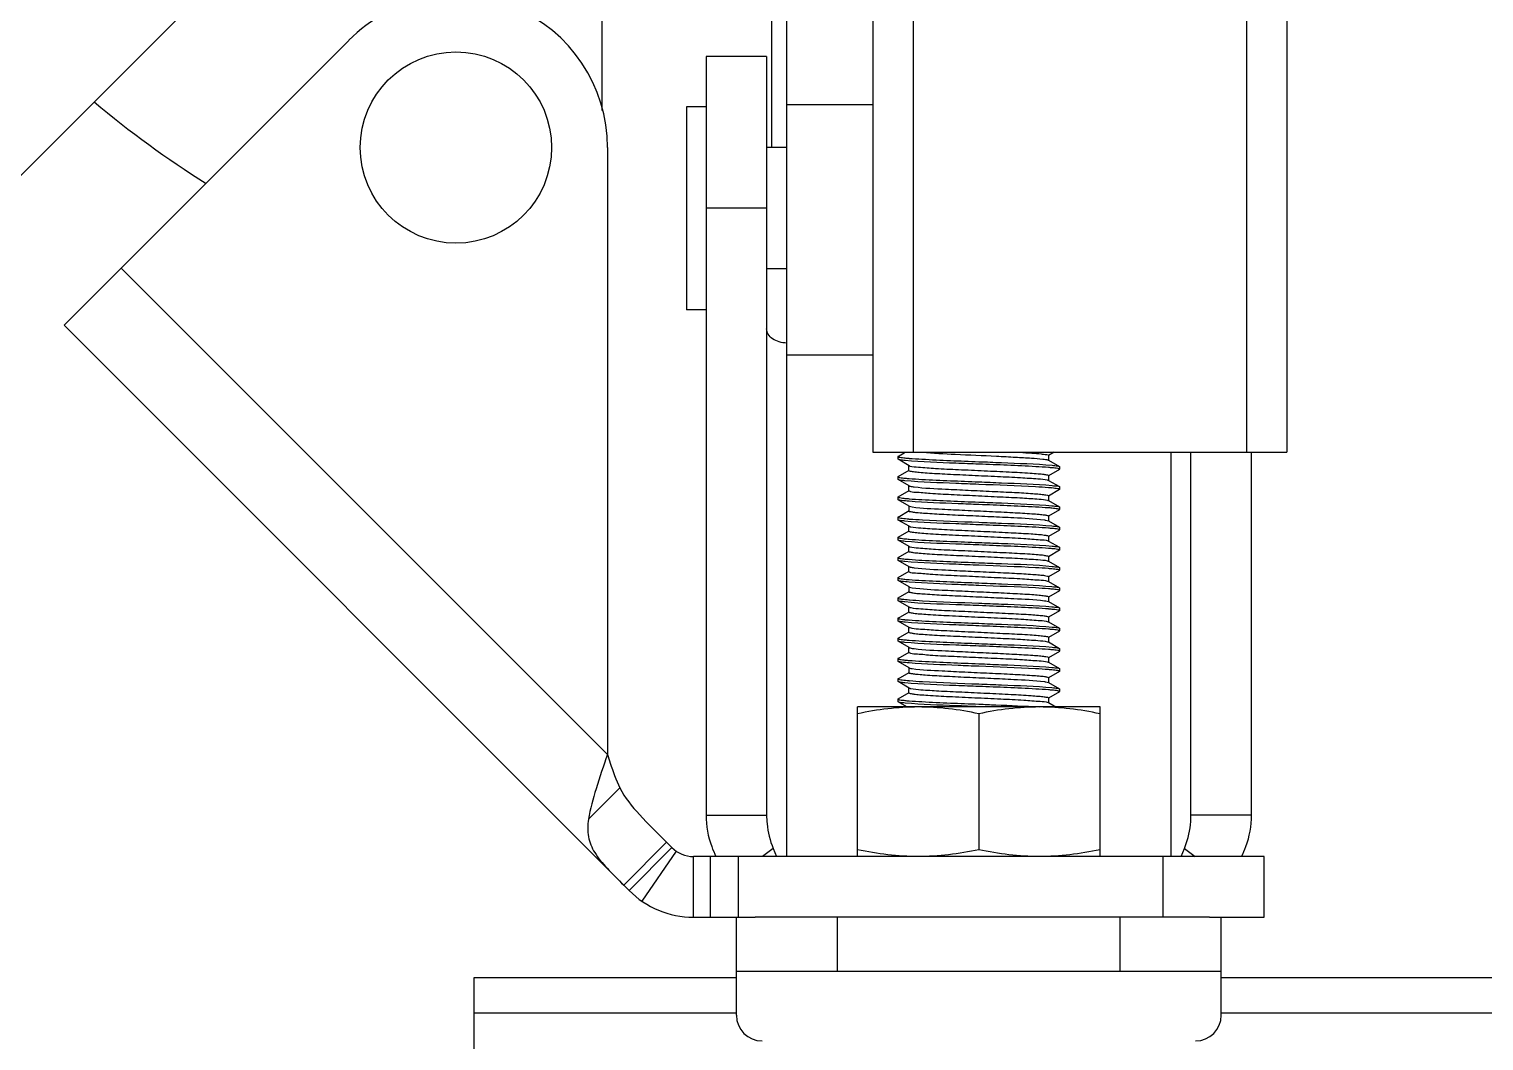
# Model space of a CAD drawing. Extents: x 27938 to 1042331, y -235042 to 1535213.
# Drawn here: x 724241 to 725419, y 752403 to 753222 of the extents above; entities that cross this region are included whole.
import ezdxf

# ---------------------------------------------------------------- set-up
doc = ezdxf.new("R2010")
doc.units = 0
doc.header["$LTSCALE"] = 1000
doc.header["$MEASUREMENT"] = 0

msp = doc.modelspace()

# ---------------------------------------------------------------- linework, layer by layer
for p, q in [((724842.2, 753125.8), (724842.2, 755867.8)), ((724924, 755594.1), (724924, 752879.2)), ((724956.7, 755594.1), (724956.7, 752879.2)), ((725226.6, 755594.1), (725226.6, 752879.2)), ((725259.3, 755594.1), (725259.3, 752879.2)), ((724854.5, 752552.1), (724854.5, 753441)), ((724442, 753310.8), (724204.9, 753073.7)), ((724705.1, 753155.7), (724705.1, 753258.4)), ((724269.4, 752982), (724499.8, 753212.5)), ((724838.1, 753199.4), (724789.1, 753199.4)), ((724789.1, 753199.4), (724789.1, 752585.6)), ((724838.1, 753199.4), (724838.1, 752585.6)), ((724789.1, 753158.8), (724773.2, 753158.8)), ((724773.2, 753158.8), (724773.2, 752994.6)), ((724854.5, 753160.5), (724924, 753160.5)), ((724709.2, 753125.8), (724709.2, 752634.7)), ((724854.5, 753125.8), (724838.1, 753125.8)), ((724838.1, 753076.7), (724789.1, 753076.7)), ((724709.2, 752634.7), (724315.6, 753028.3)), ((724854.5, 753027.6), (724838.1, 753027.6)), ((724789.1, 752994.6), (724773.2, 752994.6)), ((724269.4, 752982), (724726.8, 752524.6)), ((724854.5, 752958.1), (724924, 752958.1)), ((724924, 752879.2), (725259.3, 752879.2)), ((724944.6, 752875.9), (724944.4, 752875.7)), ((724944.4, 752875.7), (724944.4, 752873.7)), ((724944.6, 752873.5), (724944.4, 752873.7)), ((724944.6, 752875.9), (724950.3, 752879.2)), ((724953.5, 752868.3), (724944.6, 752873.5)), ((725066, 752872.9), (725066.3, 752872.8)), ((725070.8, 752879.2), (725066.3, 752876.5)), ((725066.3, 752872.8), (725075.1, 752867.7)), ((725066.4, 752876.7), (725066.4, 752872.6)), ((725165.2, 752879.2), (725165.2, 752552.1)), ((725181.6, 752585.6), (725181.6, 752879.2)), ((725230.7, 752585.6), (725230.7, 752879.2)), ((724944.6, 752859.5), (724944.4, 752859.4)), ((724944.4, 752859.4), (724944.4, 752857.3)), ((724944.6, 752859.5), (724953.5, 752864.7)), ((724953.3, 752864.5), (724953.3, 752868.6)), ((725075.1, 752865.3), (725066.3, 752860.2)), ((725066.4, 752860.4), (725066.4, 752856.3)), ((725075.1, 752867.7), (725075.3, 752867.5)), ((725075.1, 752865.3), (725075.3, 752865.5)), ((725075.3, 752867.5), (725075.3, 752865.5)), ((724944.6, 752857.1), (724944.4, 752857.3)), ((724953.5, 752852), (724944.6, 752857.1)), ((724944.6, 752843.2), (724953.5, 752848.3)), ((724953.3, 752848.1), (724953.3, 752852.2)), ((724953.5, 752852), (724953.7, 752851.9)), ((725066.3, 752856.5), (725075.1, 752851.4)), ((725075.1, 752849), (725066.3, 752843.8)), ((725075.1, 752851.4), (725075.3, 752851.2)), ((725075.1, 752849), (725075.3, 752849.1)), ((725075.3, 752851.2), (725075.3, 752849.1)), ((724944.6, 752843.2), (724944.4, 752843)), ((724944.4, 752843), (724944.4, 752841)), ((724944.6, 752840.8), (724944.4, 752841)), ((724953.5, 752835.6), (724944.6, 752840.8)), ((724953.3, 752835.8), (724953.3, 752831.8)), ((725066.3, 752840.1), (725075.1, 752835)), ((725066.4, 752844), (725066.4, 752839.9)), ((724944.6, 752826.8), (724944.4, 752826.6)), ((724944.4, 752826.6), (724944.4, 752824.6)), ((724944.6, 752824.4), (724944.4, 752824.6)), ((724944.6, 752826.8), (724953.5, 752832)), ((724953.5, 752819.3), (724944.6, 752824.4)), ((725075.1, 752832.6), (725066.3, 752827.5)), ((725066.3, 752823.8), (725075.1, 752818.6)), ((725066.4, 752827.7), (725066.4, 752823.6)), ((725075.1, 752835), (725075.3, 752834.8)), ((725075.1, 752832.6), (725075.3, 752832.8)), ((725075.3, 752834.8), (725075.3, 752832.8)), ((724944.6, 752810.5), (724953.5, 752815.6)), ((724953.3, 752815.4), (724953.3, 752819.5)), ((725075.1, 752816.2), (725066.3, 752811.1)), ((725075.1, 752818.6), (725075.3, 752818.5)), ((725075.1, 752816.2), (725075.3, 752816.4)), ((725075.3, 752818.5), (725075.3, 752816.4)), ((724944.6, 752810.5), (724944.4, 752810.3)), ((724944.4, 752810.3), (724944.4, 752808.2)), ((724944.6, 752808.1), (724944.4, 752808.2)), ((724953.5, 752802.9), (724944.6, 752808.1)), ((724953.3, 752799), (724953.3, 752803.1)), ((725066, 752807.5), (725066.3, 752807.4)), ((725066.3, 752807.4), (725075.1, 752802.3)), ((725066.4, 752811.3), (725066.4, 752807.2)), ((725075.1, 752802.3), (725075.3, 752802.1)), ((725075.3, 752802.1), (725075.3, 752800.1)), ((724944.6, 752794.1), (724944.4, 752793.9)), ((724944.4, 752793.9), (724944.4, 752791.9)), ((724944.6, 752791.7), (724944.4, 752791.9)), ((724944.6, 752794.1), (724953.5, 752799.2)), ((724953.5, 752786.6), (724944.6, 752791.7)), ((725075.1, 752799.9), (725066.3, 752794.7)), ((725066.3, 752791.1), (725075.1, 752785.9)), ((725066.4, 752795), (725066.4, 752790.9)), ((725075.1, 752799.9), (725075.3, 752800.1)), ((724944.6, 752777.8), (724944.4, 752777.6)), ((724944.4, 752777.6), (724944.4, 752775.5)), ((724944.6, 752777.8), (724953.5, 752782.9)), ((724953.3, 752782.7), (724953.3, 752786.8)), ((724953.5, 752786.6), (724953.7, 752786.5)), ((725075.1, 752783.5), (725066.3, 752778.4)), ((725066.4, 752778.6), (725066.4, 752774.5)), ((725075.1, 752785.9), (725075.3, 752785.8)), ((725075.1, 752783.5), (725075.3, 752783.7)), ((725075.3, 752785.8), (725075.3, 752783.7)), ((724944.6, 752775.4), (724944.4, 752775.5)), ((724953.5, 752770.2), (724944.6, 752775.4)), ((724944.6, 752761.4), (724953.5, 752766.5)), ((724953.3, 752770.4), (724953.3, 752766.3)), ((725066.3, 752774.7), (725075.1, 752769.6)), ((725075.1, 752767.2), (725066.3, 752762)), ((725075.1, 752769.6), (725075.3, 752769.4)), ((725075.1, 752767.2), (725075.3, 752767.4)), ((725075.3, 752769.4), (725075.3, 752767.4)), ((724944.6, 752761.4), (724944.4, 752761.2)), ((724944.4, 752761.2), (724944.4, 752759.2)), ((724944.6, 752759), (724944.4, 752759.2)), ((724953.5, 752753.9), (724944.6, 752759)), ((724953.3, 752750), (724953.3, 752754.1)), ((725066.3, 752758.4), (725075.1, 752753.2)), ((725066.4, 752762.2), (725066.4, 752758.2)), ((725075.1, 752753.2), (725075.3, 752753)), ((724944.6, 752745), (724944.4, 752744.9)), ((724944.4, 752744.9), (724944.4, 752742.8)), ((724944.6, 752742.6), (724944.4, 752742.8)), ((724944.6, 752745), (724953.5, 752750.2)), ((724953.5, 752737.5), (724944.6, 752742.6)), ((725066, 752742.1), (725066.3, 752742)), ((725075.1, 752750.8), (725066.3, 752745.7)), ((725066.3, 752742), (725075.1, 752736.9)), ((725066.4, 752745.9), (725066.4, 752741.8)), ((725075.1, 752750.8), (725075.3, 752751)), ((725075.3, 752753), (725075.3, 752751)), ((724944.6, 752728.7), (724953.5, 752733.8)), ((724953.3, 752733.6), (724953.3, 752737.7)), ((725075.1, 752734.5), (725066.3, 752729.3)), ((725066.4, 752729.5), (725066.4, 752725.4)), ((725075.1, 752736.9), (725075.3, 752736.7)), ((725075.1, 752734.5), (725075.3, 752734.6)), ((725075.3, 752736.7), (725075.3, 752734.6)), ((724944.6, 752728.7), (724944.4, 752728.5)), ((724944.4, 752728.5), (724944.4, 752726.5)), ((724944.6, 752726.3), (724944.4, 752726.5)), ((724953.5, 752721.1), (724944.6, 752726.3)), ((724953.3, 752717.3), (724953.3, 752721.4)), ((724953.5, 752721.1), (724953.7, 752721)), ((725066.3, 752725.7), (725075.1, 752720.5)), ((725075.1, 752718.1), (725066.3, 752713)), ((725075.1, 752720.5), (725075.3, 752720.3)), ((725075.1, 752718.1), (725075.3, 752718.3)), ((725075.3, 752720.3), (725075.3, 752718.3)), ((724944.6, 752712.3), (724944.4, 752712.2)), ((724944.4, 752712.2), (724944.4, 752710.1)), ((724944.6, 752709.9), (724944.4, 752710.1)), ((724944.6, 752712.3), (724953.5, 752717.5)), ((724953.5, 752704.8), (724944.6, 752709.9)), ((725066.3, 752709.3), (725075.1, 752704.2)), ((725066.4, 752713.2), (725066.4, 752709.1)), ((724944.6, 752696), (724944.4, 752695.8)), ((724944.4, 752695.8), (724944.4, 752693.8)), ((724944.6, 752696), (724953.5, 752701.1)), ((724953.3, 752705), (724953.3, 752700.9)), ((725075.1, 752701.8), (725066.3, 752696.6)), ((725066.4, 752696.8), (725066.4, 752692.7)), ((725075.1, 752704.2), (725075.3, 752704)), ((725075.1, 752701.8), (725075.3, 752701.9)), ((725075.3, 752704), (725075.3, 752701.9)), ((724944.6, 752693.6), (724944.4, 752693.8)), ((724953.5, 752688.4), (724944.6, 752693.6)), ((724944.6, 752679.6), (724953.5, 752684.8)), ((724953.3, 752684.6), (724953.3, 752688.6)), ((725066.3, 752692.9), (725075.1, 752687.8)), ((725075.1, 752685.4), (725066.3, 752680.3)), ((725075.1, 752687.8), (725075.3, 752687.6)), ((725075.1, 752685.4), (725075.3, 752685.6)), ((725075.3, 752687.6), (725075.3, 752685.6)), ((725108, 752673.1), (724911.7, 752673.1)), ((724911.7, 752552.1), (724911.7, 752673.1)), ((724944.6, 752679.6), (724944.4, 752679.4)), ((724944.4, 752679.4), (724944.4, 752677.4)), ((724944.6, 752677.2), (724944.4, 752677.4)), ((724951.7, 752673.1), (724944.6, 752677.2)), ((725015, 752673.1), (725009.9, 752673.3)), ((725066, 752676.7), (725066.3, 752676.6)), ((725066.3, 752676.6), (725072.3, 752673.1)), ((725066.4, 752680.5), (725066.4, 752676.4)), ((725108, 752552.1), (725108, 752673.1)), ((725009.9, 752667.6), (725009.9, 752557.6)), ((724719.3, 752607.6), (724693.9, 752582.2)), ((724789.1, 752585.6), (724838.1, 752585.6)), ((725230.7, 752585.6), (725181.6, 752585.6)), ((724722.4, 752528.9), (724757.1, 752563.6)), ((724726.8, 752524.6), (724761.5, 752559.3)), ((724765, 752556.4), (724737.2, 752516)), ((724757.1, 752563.6), (724761.5, 752559.3)), ((724843.4, 752558.6), (724834.8, 752552.1)), ((724843.4, 752558.6), (724846, 752552)), ((725173.8, 752552), (725176.4, 752558.6)), ((725176.4, 752558.6), (725184.9, 752552.1)), ((725240.9, 752552.1), (724778.8, 752552.1)), ((724778.8, 752503), (724778.8, 752552.1)), ((724792.6, 752503), (724792.6, 752552.1)), ((724815.3, 752503), (724815.3, 752552.1)), ((725159.1, 752503), (725159.1, 752552.1)), ((725240.9, 752503), (725240.9, 752552.1)), ((724778.8, 752503), (724828.9, 752503)), ((724813.6, 752454), (724813.6, 752503)), ((724813.6, 752423.7), (724813.6, 752503)), ((725196.7, 752503), (724828.9, 752503)), ((724895.4, 752459), (724895.4, 752503)), ((725124.3, 752459), (725124.3, 752503)), ((725196.7, 752503), (725240.9, 752503)), ((725206.1, 752454), (725206.1, 752503)), ((725206.1, 752423.7), (725206.1, 752503)), ((725206.1, 752459), (724813.6, 752459)), ((724813.6, 752454), (724601, 752454)), ((730752.7, 752454), (725206.1, 752454)), ((724813.6, 752425.3), (724601, 752425.3)), ((730752.7, 752425.3), (725206.1, 752425.3))]:
    msp.add_line(p, q)
at = {"color": 7}
msp.add_line((724601, 752454), (724601, 751812), dxfattribs=at)
msp.add_circle((724586.6, 753125.8), 77.4)
for centre, radius, start, end in [((724586.6, 753125.8), 122.7, 0, 135), ((724819.3, 753789.3), 817.8, 230.0192, 237.8659), ((724967, 753049.9), 176.1, 264.4922, 265.5586), ((725052, 752683), 184.4, 84.6378, 85.5439), ((724967.1, 753034.4), 177, 264.5118, 265.5533), ((725051.8, 752664.8), 186.3, 84.669, 85.543), ((724967, 753017), 175.9, 264.491, 265.556), ((725064, 752834.4), 6.24, 73.8589, 74.9069), ((724973, 753074.6), 250.2, 265.4503, 265.5766), ((725051.7, 752647.4), 187.4, 84.6853, 85.5419), ((725052, 752633.6), 184.7, 84.6443, 85.543), ((724967, 752984.5), 176.1, 264.4922, 265.5586), ((725052, 752617.6), 184.4, 84.6378, 85.5439), ((724967.1, 752969), 177, 264.5118, 265.5533), ((725051.8, 752599.3), 186.3, 84.669, 85.543), ((724967, 752951.5), 175.9, 264.491, 265.556), ((725064, 752768.9), 6.24, 73.8589, 74.9069), ((725051.7, 752581.9), 187.4, 84.6853, 85.5419), ((724973, 753009.2), 250.2, 265.4503, 265.5766), ((724967, 752919), 176.1, 264.4922, 265.5586), ((725052, 752568.2), 184.7, 84.6443, 85.543), ((725052, 752552.2), 184.4, 84.6378, 85.5439), ((724967.1, 752903.6), 177, 264.5118, 265.5533), ((725051.8, 752533.9), 186.3, 84.669, 85.543), ((724967, 752886.1), 175.9, 264.491, 265.556), ((725064, 752703.5), 6.24, 73.8589, 74.9069), ((724973, 752943.8), 250.2, 265.4503, 265.5766), ((725051.7, 752516.5), 187.4, 84.6853, 85.5419), ((725052, 752502.8), 184.7, 84.6443, 85.543), ((724967, 752853.6), 176.1, 264.4922, 265.5586), ((724778.8, 752576.6), 24.5, 225, 270), ((724778.8, 752576.6), 73.6, 225, 270), ((724834.4, 752423.7), 20.8, 180, 270), ((725185.3, 752423.7), 20.8, 270, 0)]:
    msp.add_arc(centre, radius, start, end)
for points, knots in [([(724854.5, 752967.6), (724852.4, 752967.6), (724848.3, 752968.2), (724842.9, 752970.6), (724839.1, 752974.4), (724838.1, 752977.7), (724838.1, 752979.2)], [0, 0, 0, 0, 0.28799, 0.555344, 0.790517, 1, 1, 1, 1]), ([(724944.4, 752875.7), (724944.4, 752875.6), (724944.7, 752875.5), (724944.9, 752875.4), (724945.1, 752875.3)], [0, 0, 0, 0, 0.322656, 1, 1, 1, 1]), ([(724950.2, 752872.6), (724949.5, 752872.6), (724947.6, 752872.9), (724945.6, 752872.9), (724944.6, 752873.5)], [0, 0, 0, 0, 0.378132, 1, 1, 1, 1]), ([(724945.1, 752875.3), (724945.3, 752875.3), (724947, 752874.9), (724948.7, 752874.8), (724950.1, 752874.6)], [0, 0, 0, 0, 0.159145, 1, 1, 1, 1]), ([(725009.9, 752869.6), (725003.7, 752869.8), (724983.8, 752870.7), (724963.9, 752871.2), (724950.2, 752872.6)], [0, 0, 0, 0, 0.310323, 1, 1, 1, 1]), ([(724953.4, 752874.3), (724956.9, 752874.1), (724975.7, 752872.9), (724994.5, 752872.2), (725009.9, 752871.6)], [0, 0, 0, 0, 0.184477, 1, 1, 1, 1]), ([(724964.1, 752879.2), (724973, 752878.5), (724993, 752877.5), (725018.2, 752876.4), (725038.8, 752875.3), (725051.3, 752874.7), (725060, 752873.8), (725064.6, 752873.5), (725066, 752872.9)], [0, 0, 0, 0, 0.261947, 0.58881, 0.740857, 0.866927, 0.955861, 1, 1, 1, 1]), ([(725009.9, 752871.6), (725016, 752871.4), (725035.8, 752870.5), (725055.6, 752869.9), (725069.2, 752868.7)], [0, 0, 0, 0, 0.308852, 1, 1, 1, 1]), ([(725043.1, 752879.2), (725046.4, 752879), (725051.9, 752878.6), (725059.7, 752878.2), (725063.3, 752877.3), (725066.4, 752877.3), (725066.4, 752876.7)], [0, 0, 0, 0, 0.416017, 0.731219, 0.928612, 1, 1, 1, 1]), ([(724944.4, 752859.4), (724944.4, 752859.3), (724944.7, 752859.1), (724944.9, 752859), (724945.1, 752859)], [0, 0, 0, 0, 0.322005, 1, 1, 1, 1]), ([(724953.3, 752864.5), (724953.3, 752864.1), (724955.2, 752863.9), (724957.5, 752863.4), (724962.3, 752863), (724971.3, 752862.3), (724985.6, 752861.5), (725004.6, 752860.6), (725024.4, 752859.7), (725042.1, 752858.9), (725055.6, 752857.9), (725062.9, 752857.4), (725065.4, 752856.8)], [0, 0, 0, 0, 0.00951, 0.035123, 0.076469, 0.132247, 0.279239, 0.456494, 0.640275, 0.805971, 0.931424, 1, 1, 1, 1]), ([(724953.5, 752868.3), (724953.5, 752868.3), (724953.7, 752868.2), (724953.9, 752868.2), (724954, 752868.1)], [0, 0, 0, 0, 0.430479, 1, 1, 1, 1]), ([(724954, 752868.1), (724956.2, 752867.5), (724963.3, 752867.1), (724976.4, 752866), (724994.1, 752865.2), (725014.1, 752864.3), (725033.3, 752863.4), (725048, 752862.6), (725057.2, 752861.9), (725062.1, 752861.5), (725064.5, 752861), (725066.4, 752860.7), (725066.4, 752860.4)], [0, 0, 0, 0, 0.062951, 0.18524, 0.350271, 0.535399, 0.715185, 0.864922, 0.92187, 0.964113, 0.990297, 1, 1, 1, 1]), ([(725066.3, 752866.9), (725062.9, 752867.1), (725044, 752868.3), (725025.2, 752869), (725009.9, 752869.6)], [0, 0, 0, 0, 0.18453, 1, 1, 1, 1]), ([(725069.2, 752868.7), (725070, 752868.6), (725071.9, 752868.3), (725074.1, 752868.3), (725075.1, 752867.7)], [0, 0, 0, 0, 0.37931, 1, 1, 1, 1]), ([(725074.5, 752865.9), (725074.3, 752866), (725072.5, 752866.3), (725070.7, 752866.5), (725069.2, 752866.6)], [0, 0, 0, 0, 0.163145, 1, 1, 1, 1]), ([(725075.3, 752865.5), (725075.3, 752865.6), (725075, 752865.8), (725074.7, 752865.8), (725074.5, 752865.9)], [0, 0, 0, 0, 0.315061, 1, 1, 1, 1]), ([(724950.1, 752856.2), (724949.4, 752856.3), (724947.6, 752856.5), (724945.6, 752856.5), (724944.6, 752857.1)], [0, 0, 0, 0, 0.377931, 1, 1, 1, 1]), ([(724945.1, 752859), (724945.3, 752858.9), (724947, 752858.6), (724948.7, 752858.4), (724950.2, 752858.3)], [0, 0, 0, 0, 0.159397, 1, 1, 1, 1]), ([(725009.9, 752853.2), (725003.7, 752853.5), (724983.8, 752854.3), (724963.8, 752854.9), (724950.1, 752856.2)], [0, 0, 0, 0, 0.310595, 1, 1, 1, 1]), ([(724953.3, 752848.1), (724953.3, 752848.1), (724953.3, 752848), (724953.4, 752847.9), (724953.5, 752847.9)], [0, 0, 0, 0, 0.402304, 1, 1, 1, 1]), ([(724953.4, 752858), (724956.9, 752857.7), (724975.7, 752856.6), (724994.5, 752855.9), (725009.9, 752855.3)], [0, 0, 0, 0, 0.184455, 1, 1, 1, 1]), ([(724953.5, 752847.9), (724955, 752847), (724961, 752847.1), (724972.1, 752845.7), (724988.4, 752845.1), (725007.3, 752844.1), (725026.6, 752843.2), (725043.8, 752842.4), (725056.5, 752841.5), (725063.3, 752841), (725065.6, 752840.4)], [0, 0, 0, 0, 0.046973, 0.152409, 0.303029, 0.479455, 0.658932, 0.818305, 0.937036, 1, 1, 1, 1]), ([(724953.7, 752851.9), (724953.9, 752851.8), (724955.2, 752851.5), (724956.4, 752851.3), (724957.5, 752851.2)], [0, 0, 0, 0, 0.158312, 1, 1, 1, 1]), ([(724957.5, 752851.2), (724966, 752850.2), (724980.6, 752849.5), (725001.7, 752848.5), (725020.3, 752847.6), (725037.7, 752846.8), (725050.6, 752846.1), (725058.5, 752845.4), (725062.8, 752845), (725064.8, 752844.6), (725066.4, 752844.3), (725066.4, 752844)], [0, 0, 0, 0, 0.234088, 0.402448, 0.579889, 0.745639, 0.880314, 0.930897, 0.968237, 0.991317, 1, 1, 1, 1]), ([(725009.9, 752855.3), (725016, 752855), (725035.8, 752854.2), (725055.6, 752853.6), (725069.2, 752852.3)], [0, 0, 0, 0, 0.308927, 1, 1, 1, 1]), ([(725066.3, 752850.5), (725062.8, 752850.8), (725044, 752851.9), (725025.2, 752852.6), (725009.9, 752853.2)], [0, 0, 0, 0, 0.184554, 1, 1, 1, 1]), ([(725065.4, 752856.8), (725065.5, 752856.7), (725065.8, 752856.7), (725066.1, 752856.6), (725066.3, 752856.5)], [0, 0, 0, 0, 0.59312, 1, 1, 1, 1]), ([(725074.6, 752849.5), (725074.3, 752849.6), (725072.5, 752849.9), (725070.7, 752850.1), (725069.1, 752850.3)], [0, 0, 0, 0, 0.159617, 1, 1, 1, 1]), ([(725069.2, 752852.3), (725070, 752852.2), (725071.9, 752852), (725074.1, 752852), (725075.1, 752851.4)], [0, 0, 0, 0, 0.379296, 1, 1, 1, 1]), ([(725075.3, 752849.1), (725075.3, 752849.2), (725075, 752849.4), (725074.8, 752849.5), (725074.6, 752849.5)], [0, 0, 0, 0, 0.317967, 1, 1, 1, 1]), ([(724944.4, 752843), (724944.4, 752842.9), (724944.7, 752842.8), (724944.9, 752842.7), (724945, 752842.6)], [0, 0, 0, 0, 0.324871, 1, 1, 1, 1]), ([(724953.5, 752839.6), (724951.4, 752839.7), (724948.5, 752840.1), (724945.4, 752840.3), (724944.6, 752840.8)], [0, 0, 0, 0, 0.683734, 1, 1, 1, 1]), ([(724945, 752842.6), (724945.3, 752842.6), (724947, 752842.2), (724948.7, 752842), (724950.1, 752841.9)], [0, 0, 0, 0, 0.157623, 1, 1, 1, 1]), ([(724953.4, 752841.6), (724956.9, 752841.3), (724975.7, 752840.2), (724994.5, 752839.5), (725009.9, 752838.9)], [0, 0, 0, 0, 0.184436, 1, 1, 1, 1]), ([(725009.9, 752836.9), (725004.3, 752837.1), (724985.5, 752837.9), (724966.6, 752838.5), (724953.5, 752839.6)], [0, 0, 0, 0, 0.297863, 1, 1, 1, 1]), ([(724953.5, 752835.6), (724953.6, 752835.6), (724954.4, 752835.3), (724955.3, 752835.1), (724956, 752835)], [0, 0, 0, 0, 0.147905, 1, 1, 1, 1]), ([(725009.9, 752838.9), (725016, 752838.7), (725035.7, 752837.8), (725055.5, 752837.2), (725069.1, 752836)], [0, 0, 0, 0, 0.308576, 1, 1, 1, 1]), ([(725066.3, 752834.2), (725062.8, 752834.4), (725044, 752835.6), (725025.2, 752836.3), (725009.9, 752836.9)], [0, 0, 0, 0, 0.184575, 1, 1, 1, 1]), ([(725065.7, 752840.3), (725065.8, 752840.3), (725066, 752840.3), (725066.2, 752840.2), (725066.3, 752840.1)], [0, 0, 0, 0, 0.572041, 1, 1, 1, 1]), ([(725069.1, 752836), (725069.9, 752835.9), (725071.9, 752835.6), (725074, 752835.6), (725075.1, 752835)], [0, 0, 0, 0, 0.37952, 1, 1, 1, 1]), ([(724944.4, 752826.6), (724944.4, 752826.6), (724945.2, 752826), (724946, 752826.1), (724946.7, 752826)], [0, 0, 0, 0, 0.093121, 1, 1, 1, 1]), ([(724950.1, 752823.5), (724949.4, 752823.6), (724947.6, 752823.8), (724945.6, 752823.8), (724944.6, 752824.4)], [0, 0, 0, 0, 0.377935, 1, 1, 1, 1]), ([(724946.7, 752826), (724947.1, 752825.9), (724949.2, 752825.6), (724951.4, 752825.4), (724953.2, 752825.3)], [0, 0, 0, 0, 0.190828, 1, 1, 1, 1]), ([(724953.3, 752831.8), (724953.3, 752831.4), (724955, 752831.2), (724957.1, 752830.7), (724961.4, 752830.3), (724969.6, 752829.7), (724982.7, 752828.9), (725000.4, 752828.1), (725019.3, 752827.3), (725040.3, 752826.2), (725054.8, 752825.6), (725063, 752824.5)], [0, 0, 0, 0, 0.00884, 0.032379, 0.070466, 0.122006, 0.258971, 0.426878, 0.605536, 0.773444, 1, 1, 1, 1]), ([(724953.8, 752825.2), (724957.2, 752825), (724975.9, 752823.8), (724994.6, 752823.2), (725009.9, 752822.6)], [0, 0, 0, 0, 0.18595, 1, 1, 1, 1]), ([(724956, 752835), (724964, 752833.8), (724978.3, 752833.4), (724999.1, 752832.2), (725018.3, 752831.4), (725036.3, 752830.5), (725049.7, 752829.8), (725058.1, 752829.1), (725062.6, 752828.7), (725064.7, 752828.2), (725066.4, 752828), (725066.4, 752827.7)], [0, 0, 0, 0, 0.218787, 0.386207, 0.566108, 0.736243, 0.875583, 0.928118, 0.966979, 0.991, 1, 1, 1, 1]), ([(725063, 752824.5), (725063.4, 752824.4), (725064.5, 752824.2), (725065.6, 752824.1), (725066.3, 752823.8)], [0, 0, 0, 0, 0.360643, 1, 1, 1, 1]), ([(725074.5, 752833.2), (725074.2, 752833.2), (725072.4, 752833.6), (725070.6, 752833.8), (725069.1, 752833.9)], [0, 0, 0, 0, 0.163234, 1, 1, 1, 1]), ([(725075.3, 752832.8), (725075.3, 752832.9), (725075, 752833.1), (725074.7, 752833.1), (725074.5, 752833.2)], [0, 0, 0, 0, 0.313847, 1, 1, 1, 1]), ([(725009.9, 752820.5), (725003.7, 752820.8), (724983.8, 752821.6), (724963.8, 752822.2), (724950.1, 752823.5)], [0, 0, 0, 0, 0.310578, 1, 1, 1, 1]), ([(724953.3, 752815.4), (724953.3, 752815), (724955.3, 752814.8), (724957.7, 752814.3), (724962.8, 752813.9), (724972.2, 752813.1), (724987.1, 752812.4), (725006.7, 752811.5), (725026.8, 752810.5), (725044.6, 752809.7), (725057.2, 752808.5), (725064, 752808.3), (725066, 752807.5)], [0, 0, 0, 0, 0.009911, 0.036684, 0.079861, 0.138026, 0.290611, 0.473012, 0.659513, 0.823824, 0.942824, 1, 1, 1, 1]), ([(724953.5, 752819.3), (724953.6, 752819.2), (724954.1, 752819), (724954.5, 752818.9), (724954.8, 752818.9)], [0, 0, 0, 0, 0.388593, 1, 1, 1, 1]), ([(724954.8, 752818.9), (724957.5, 752818.3), (724965.1, 752817.8), (724978.8, 752816.9), (724996.6, 752816), (725016.2, 752815.1), (725034.8, 752814.2), (725048.9, 752813.5), (725057.6, 752812.8), (725062.4, 752812.4), (725064.6, 752811.9), (725066.4, 752811.7), (725066.4, 752811.3)], [0, 0, 0, 0, 0.074051, 0.202548, 0.368862, 0.551322, 0.726125, 0.870472, 0.925123, 0.96561, 0.990669, 1, 1, 1, 1]), ([(725009.9, 752822.6), (725016, 752822.3), (725035.7, 752821.5), (725055.5, 752820.9), (725069.1, 752819.6)], [0, 0, 0, 0, 0.308379, 1, 1, 1, 1]), ([(725066.3, 752817.8), (725062.9, 752818.1), (725044, 752819.2), (725025.2, 752819.9), (725009.9, 752820.5)], [0, 0, 0, 0, 0.184524, 1, 1, 1, 1]), ([(725069.1, 752819.6), (725069.9, 752819.5), (725071.9, 752819.3), (725074, 752819.3), (725075.1, 752818.6)], [0, 0, 0, 0, 0.379704, 1, 1, 1, 1]), ([(725074.6, 752816.8), (725074.3, 752816.9), (725072.6, 752817.2), (725070.7, 752817.4), (725069.2, 752817.6)], [0, 0, 0, 0, 0.159226, 1, 1, 1, 1]), ([(725075.3, 752816.4), (725075.3, 752816.5), (725075, 752816.7), (725074.8, 752816.7), (725074.6, 752816.8)], [0, 0, 0, 0, 0.318631, 1, 1, 1, 1]), ([(724944.4, 752810.3), (724944.4, 752810.2), (724944.7, 752810), (724944.9, 752810), (724945.1, 752809.9)], [0, 0, 0, 0, 0.322656, 1, 1, 1, 1]), ([(724950.2, 752807.1), (724949.5, 752807.2), (724947.6, 752807.5), (724945.6, 752807.5), (724944.6, 752808.1)], [0, 0, 0, 0, 0.378132, 1, 1, 1, 1]), ([(724945.1, 752809.9), (724945.3, 752809.9), (724947, 752809.5), (724948.7, 752809.3), (724950.1, 752809.2)], [0, 0, 0, 0, 0.159145, 1, 1, 1, 1]), ([(725009.9, 752804.2), (725003.7, 752804.4), (724983.8, 752805.3), (724963.9, 752805.8), (724950.2, 752807.1)], [0, 0, 0, 0, 0.310323, 1, 1, 1, 1]), ([(724953.4, 752808.9), (724956.9, 752808.6), (724975.7, 752807.5), (724994.5, 752806.8), (725009.9, 752806.2)], [0, 0, 0, 0, 0.184477, 1, 1, 1, 1]), ([(724953.5, 752802.9), (724953.5, 752802.9), (724953.7, 752802.8), (724953.9, 752802.8), (724954, 752802.7)], [0, 0, 0, 0, 0.430479, 1, 1, 1, 1]), ([(724954, 752802.7), (724956.2, 752802.1), (724963.3, 752801.6), (724976.4, 752800.6), (724994.1, 752799.8), (725014.1, 752798.9), (725033.3, 752797.9), (725048, 752797.2), (725057.2, 752796.5), (725062.1, 752796.1), (725064.5, 752795.5), (725066.4, 752795.3), (725066.4, 752795)], [0, 0, 0, 0, 0.062951, 0.18524, 0.350271, 0.535399, 0.715185, 0.864922, 0.92187, 0.964113, 0.990297, 1, 1, 1, 1]), ([(725009.9, 752806.2), (725016, 752806), (725035.8, 752805.1), (725055.6, 752804.5), (725069.2, 752803.2)], [0, 0, 0, 0, 0.308852, 1, 1, 1, 1]), ([(725066.3, 752801.4), (725062.9, 752801.7), (725044, 752802.9), (725025.2, 752803.5), (725009.9, 752804.2)], [0, 0, 0, 0, 0.18453, 1, 1, 1, 1]), ([(725069.2, 752803.2), (725070, 752803.2), (725071.9, 752802.9), (725074.1, 752802.9), (725075.1, 752802.3)], [0, 0, 0, 0, 0.37931, 1, 1, 1, 1]), ([(725074.5, 752800.5), (725074.3, 752800.5), (725072.5, 752800.9), (725070.7, 752801.1), (725069.2, 752801.2)], [0, 0, 0, 0, 0.163145, 1, 1, 1, 1]), ([(725075.3, 752800.1), (725075.3, 752800.2), (725075, 752800.3), (725074.7, 752800.4), (725074.5, 752800.5)], [0, 0, 0, 0, 0.315061, 1, 1, 1, 1]), ([(724944.4, 752793.9), (724944.4, 752793.9), (724944.7, 752793.7), (724944.9, 752793.6), (724945.1, 752793.6)], [0, 0, 0, 0, 0.322005, 1, 1, 1, 1]), ([(724950.1, 752790.8), (724949.4, 752790.9), (724947.6, 752791.1), (724945.6, 752791.1), (724944.6, 752791.7)], [0, 0, 0, 0, 0.377931, 1, 1, 1, 1]), ([(724945.1, 752793.6), (724945.3, 752793.5), (724947, 752793.1), (724948.7, 752793), (724950.2, 752792.8)], [0, 0, 0, 0, 0.159397, 1, 1, 1, 1]), ([(725009.9, 752787.8), (725003.7, 752788), (724983.8, 752788.9), (724963.8, 752789.5), (724950.1, 752790.8)], [0, 0, 0, 0, 0.310595, 1, 1, 1, 1]), ([(724953.3, 752799), (724953.3, 752798.7), (724955.2, 752798.5), (724957.5, 752797.9), (724962.3, 752797.6), (724971.3, 752796.8), (724985.6, 752796.1), (725004.6, 752795.2), (725024.4, 752794.3), (725042.1, 752793.4), (725055.6, 752792.5), (725062.9, 752792), (725065.4, 752791.4)], [0, 0, 0, 0, 0.00951, 0.035123, 0.076469, 0.132247, 0.279239, 0.456494, 0.640275, 0.805971, 0.931424, 1, 1, 1, 1]), ([(724953.4, 752792.6), (724956.9, 752792.3), (724975.7, 752791.1), (724994.5, 752790.5), (725009.9, 752789.8)], [0, 0, 0, 0, 0.184455, 1, 1, 1, 1]), ([(725009.9, 752789.8), (725016, 752789.6), (725035.8, 752788.8), (725055.6, 752788.2), (725069.2, 752786.9)], [0, 0, 0, 0, 0.308927, 1, 1, 1, 1]), ([(725065.4, 752791.4), (725065.5, 752791.3), (725065.8, 752791.2), (725066.1, 752791.1), (725066.3, 752791.1)], [0, 0, 0, 0, 0.59312, 1, 1, 1, 1]), ([(724944.4, 752777.6), (724944.4, 752777.5), (724944.7, 752777.3), (724944.9, 752777.3), (724945, 752777.2)], [0, 0, 0, 0, 0.324871, 1, 1, 1, 1]), ([(724945, 752777.2), (724945.3, 752777.1), (724947, 752776.8), (724948.7, 752776.6), (724950.1, 752776.5)], [0, 0, 0, 0, 0.157623, 1, 1, 1, 1]), ([(724953.3, 752782.7), (724953.3, 752782.7), (724953.3, 752782.6), (724953.4, 752782.5), (724953.5, 752782.5)], [0, 0, 0, 0, 0.402304, 1, 1, 1, 1]), ([(724953.5, 752782.5), (724955, 752781.6), (724961, 752781.6), (724972.1, 752780.3), (724988.4, 752779.7), (725007.3, 752778.7), (725026.6, 752777.8), (725043.8, 752777), (725056.5, 752776), (725063.3, 752775.6), (725065.6, 752775)], [0, 0, 0, 0, 0.046973, 0.152409, 0.303029, 0.479455, 0.658932, 0.818305, 0.937036, 1, 1, 1, 1]), ([(724953.7, 752786.5), (724953.9, 752786.4), (724955.2, 752786.1), (724956.4, 752785.9), (724957.5, 752785.8)], [0, 0, 0, 0, 0.158312, 1, 1, 1, 1]), ([(724957.5, 752785.8), (724966, 752784.7), (724980.6, 752784.1), (725001.7, 752783), (725020.3, 752782.2), (725037.7, 752781.4), (725050.6, 752780.7), (725058.5, 752780), (725062.8, 752779.6), (725064.8, 752779.2), (725066.4, 752778.9), (725066.4, 752778.6)], [0, 0, 0, 0, 0.234088, 0.402448, 0.579889, 0.745639, 0.880314, 0.930897, 0.968237, 0.991317, 1, 1, 1, 1]), ([(725066.3, 752785.1), (725062.8, 752785.4), (725044, 752786.5), (725025.2, 752787.2), (725009.9, 752787.8)], [0, 0, 0, 0, 0.184554, 1, 1, 1, 1]), ([(725074.6, 752784.1), (725074.3, 752784.2), (725072.5, 752784.5), (725070.7, 752784.7), (725069.1, 752784.8)], [0, 0, 0, 0, 0.159617, 1, 1, 1, 1]), ([(725069.2, 752786.9), (725070, 752786.8), (725071.9, 752786.5), (725074.1, 752786.6), (725075.1, 752785.9)], [0, 0, 0, 0, 0.379296, 1, 1, 1, 1]), ([(725075.3, 752783.7), (725075.3, 752783.8), (725075, 752784), (725074.8, 752784), (725074.6, 752784.1)], [0, 0, 0, 0, 0.317967, 1, 1, 1, 1]), ([(724953.5, 752774.1), (724951.4, 752774.3), (724948.5, 752774.7), (724945.4, 752774.9), (724944.6, 752775.4)], [0, 0, 0, 0, 0.683734, 1, 1, 1, 1]), ([(724953.3, 752766.3), (724953.3, 752766), (724955, 752765.8), (724957.1, 752765.3), (724961.4, 752764.9), (724969.6, 752764.3), (724982.7, 752763.5), (725000.4, 752762.7), (725019.3, 752761.8), (725040.3, 752760.7), (725054.8, 752760.2), (725063, 752759.1)], [0, 0, 0, 0, 0.00884, 0.032379, 0.070466, 0.122006, 0.258971, 0.426878, 0.605536, 0.773444, 1, 1, 1, 1]), ([(724953.4, 752776.2), (724956.9, 752775.9), (724975.7, 752774.8), (724994.5, 752774.1), (725009.9, 752773.5)], [0, 0, 0, 0, 0.184436, 1, 1, 1, 1]), ([(725009.9, 752771.4), (725004.3, 752771.7), (724985.5, 752772.4), (724966.6, 752773.1), (724953.5, 752774.1)], [0, 0, 0, 0, 0.297863, 1, 1, 1, 1]), ([(724953.5, 752770.2), (724953.6, 752770.2), (724954.4, 752769.8), (724955.3, 752769.7), (724956, 752769.6)], [0, 0, 0, 0, 0.147905, 1, 1, 1, 1]), ([(724956, 752769.6), (724964, 752768.4), (724978.3, 752767.9), (724999.1, 752766.8), (725018.3, 752766), (725036.3, 752765.1), (725049.7, 752764.4), (725058.1, 752763.7), (725062.6, 752763.3), (725064.7, 752762.8), (725066.4, 752762.6), (725066.4, 752762.2)], [0, 0, 0, 0, 0.218787, 0.386207, 0.566108, 0.736243, 0.875583, 0.928118, 0.966979, 0.991, 1, 1, 1, 1]), ([(725009.9, 752773.5), (725016, 752773.2), (725035.7, 752772.4), (725055.5, 752771.8), (725069.1, 752770.5)], [0, 0, 0, 0, 0.308576, 1, 1, 1, 1]), ([(725066.3, 752768.7), (725062.8, 752769), (725044, 752770.1), (725025.2, 752770.8), (725009.9, 752771.4)], [0, 0, 0, 0, 0.184575, 1, 1, 1, 1]), ([(725065.7, 752774.9), (725065.8, 752774.9), (725066, 752774.8), (725066.2, 752774.8), (725066.3, 752774.7)], [0, 0, 0, 0, 0.572041, 1, 1, 1, 1]), ([(725069.1, 752770.5), (725069.9, 752770.5), (725071.9, 752770.2), (725074, 752770.2), (725075.1, 752769.6)], [0, 0, 0, 0, 0.37952, 1, 1, 1, 1]), ([(725074.5, 752767.8), (725074.2, 752767.8), (725072.4, 752768.2), (725070.6, 752768.4), (725069.1, 752768.5)], [0, 0, 0, 0, 0.163234, 1, 1, 1, 1]), ([(725075.3, 752767.4), (725075.3, 752767.4), (725075, 752767.6), (725074.7, 752767.7), (725074.5, 752767.8)], [0, 0, 0, 0, 0.313847, 1, 1, 1, 1]), ([(724944.4, 752761.2), (724944.4, 752761.1), (724945.2, 752760.6), (724946, 752760.6), (724946.7, 752760.5)], [0, 0, 0, 0, 0.093121, 1, 1, 1, 1]), ([(724950.1, 752758.1), (724949.4, 752758.2), (724947.6, 752758.4), (724945.6, 752758.4), (724944.6, 752759)], [0, 0, 0, 0, 0.377935, 1, 1, 1, 1]), ([(724946.7, 752760.5), (724947.1, 752760.5), (724949.2, 752760.2), (724951.4, 752760), (724953.2, 752759.9)], [0, 0, 0, 0, 0.190828, 1, 1, 1, 1]), ([(725009.9, 752755.1), (725003.7, 752755.3), (724983.8, 752756.2), (724963.8, 752756.7), (724950.1, 752758.1)], [0, 0, 0, 0, 0.310578, 1, 1, 1, 1]), ([(724953.5, 752753.9), (724953.6, 752753.8), (724954.1, 752753.6), (724954.5, 752753.5), (724954.8, 752753.5)], [0, 0, 0, 0, 0.388593, 1, 1, 1, 1]), ([(724953.8, 752759.8), (724957.2, 752759.5), (724975.9, 752758.4), (724994.6, 752757.7), (725009.9, 752757.1)], [0, 0, 0, 0, 0.18595, 1, 1, 1, 1]), ([(724954.8, 752753.5), (724957.5, 752752.9), (724965.1, 752752.4), (724978.8, 752751.4), (724996.6, 752750.6), (725016.2, 752749.7), (725034.8, 752748.8), (725048.9, 752748.1), (725057.6, 752747.4), (725062.4, 752747), (725064.6, 752746.5), (725066.4, 752746.2), (725066.4, 752745.9)], [0, 0, 0, 0, 0.074051, 0.202548, 0.368862, 0.551322, 0.726125, 0.870472, 0.925123, 0.96561, 0.990669, 1, 1, 1, 1]), ([(725009.9, 752757.1), (725016, 752756.9), (725035.7, 752756), (725055.5, 752755.5), (725069.1, 752754.2)], [0, 0, 0, 0, 0.308379, 1, 1, 1, 1]), ([(725066.3, 752752.4), (725062.9, 752752.7), (725044, 752753.8), (725025.2, 752754.5), (725009.9, 752755.1)], [0, 0, 0, 0, 0.184524, 1, 1, 1, 1]), ([(725063, 752759.1), (725063.4, 752759), (725064.5, 752758.8), (725065.6, 752758.7), (725066.3, 752758.4)], [0, 0, 0, 0, 0.360643, 1, 1, 1, 1]), ([(725069.1, 752754.2), (725069.9, 752754.1), (725071.9, 752753.8), (725074, 752753.9), (725075.1, 752753.2)], [0, 0, 0, 0, 0.379704, 1, 1, 1, 1]), ([(724944.4, 752744.9), (724944.4, 752744.8), (724944.7, 752744.6), (724944.9, 752744.6), (724945.1, 752744.5)], [0, 0, 0, 0, 0.322656, 1, 1, 1, 1]), ([(724950.2, 752741.7), (724949.5, 752741.8), (724947.6, 752742.1), (724945.6, 752742.1), (724944.6, 752742.6)], [0, 0, 0, 0, 0.378132, 1, 1, 1, 1]), ([(724945.1, 752744.5), (724945.3, 752744.4), (724947, 752744.1), (724948.7, 752743.9), (724950.1, 752743.8)], [0, 0, 0, 0, 0.159145, 1, 1, 1, 1]), ([(725009.9, 752738.7), (725003.7, 752739), (724983.8, 752739.8), (724963.9, 752740.4), (724950.2, 752741.7)], [0, 0, 0, 0, 0.310323, 1, 1, 1, 1]), ([(724953.3, 752750), (724953.3, 752749.6), (724955.3, 752749.4), (724957.7, 752748.8), (724962.8, 752748.5), (724972.2, 752747.7), (724987.1, 752747), (725006.7, 752746), (725026.8, 752745.1), (725044.6, 752744.3), (725057.2, 752743.1), (725064, 752742.9), (725066, 752742.1)], [0, 0, 0, 0, 0.009911, 0.036684, 0.079861, 0.138026, 0.290611, 0.473012, 0.659513, 0.823824, 0.942824, 1, 1, 1, 1]), ([(724953.4, 752743.5), (724956.9, 752743.2), (724975.7, 752742.1), (724994.5, 752741.4), (725009.9, 752740.8)], [0, 0, 0, 0, 0.184477, 1, 1, 1, 1]), ([(725074.6, 752751.4), (725074.3, 752751.4), (725072.6, 752751.8), (725070.7, 752752), (725069.2, 752752.1)], [0, 0, 0, 0, 0.159226, 1, 1, 1, 1]), ([(725075.3, 752751), (725075.3, 752751.1), (725075, 752751.3), (725074.8, 752751.3), (725074.6, 752751.4)], [0, 0, 0, 0, 0.318631, 1, 1, 1, 1]), ([(724953.3, 752733.6), (724953.3, 752733.3), (724955.2, 752733), (724957.5, 752732.5), (724962.3, 752732.1), (724971.3, 752731.4), (724985.6, 752730.7), (725004.6, 752729.8), (725024.4, 752728.9), (725042.1, 752728), (725055.6, 752727.1), (725062.9, 752726.5), (725065.4, 752725.9)], [0, 0, 0, 0, 0.00951, 0.035123, 0.076469, 0.132247, 0.279239, 0.456494, 0.640275, 0.805971, 0.931424, 1, 1, 1, 1]), ([(724953.5, 752737.5), (724953.5, 752737.5), (724953.7, 752737.4), (724953.9, 752737.3), (724954, 752737.3)], [0, 0, 0, 0, 0.430479, 1, 1, 1, 1]), ([(724954, 752737.3), (724956.2, 752736.6), (724963.3, 752736.2), (724976.4, 752735.2), (724994.1, 752734.4), (725014.1, 752733.4), (725033.3, 752732.5), (725048, 752731.8), (725057.2, 752731), (725062.1, 752730.7), (725064.5, 752730.1), (725066.4, 752729.9), (725066.4, 752729.5)], [0, 0, 0, 0, 0.062951, 0.18524, 0.350271, 0.535399, 0.715185, 0.864922, 0.92187, 0.964113, 0.990297, 1, 1, 1, 1]), ([(725009.9, 752740.8), (725016, 752740.5), (725035.8, 752739.7), (725055.6, 752739.1), (725069.2, 752737.8)], [0, 0, 0, 0, 0.308852, 1, 1, 1, 1]), ([(725066.3, 752736), (725062.9, 752736.3), (725044, 752737.4), (725025.2, 752738.1), (725009.9, 752738.7)], [0, 0, 0, 0, 0.18453, 1, 1, 1, 1]), ([(725069.2, 752737.8), (725070, 752737.7), (725071.9, 752737.5), (725074.1, 752737.5), (725075.1, 752736.9)], [0, 0, 0, 0, 0.37931, 1, 1, 1, 1]), ([(725074.5, 752735), (725074.3, 752735.1), (725072.5, 752735.5), (725070.7, 752735.6), (725069.2, 752735.8)], [0, 0, 0, 0, 0.163145, 1, 1, 1, 1]), ([(725075.3, 752734.6), (725075.3, 752734.7), (725075, 752734.9), (725074.7, 752735), (725074.5, 752735)], [0, 0, 0, 0, 0.315061, 1, 1, 1, 1]), ([(724944.4, 752728.5), (724944.4, 752728.4), (724944.7, 752728.3), (724944.9, 752728.2), (724945.1, 752728.2)], [0, 0, 0, 0, 0.322005, 1, 1, 1, 1]), ([(724950.1, 752725.4), (724949.4, 752725.4), (724947.6, 752725.7), (724945.6, 752725.7), (724944.6, 752726.3)], [0, 0, 0, 0, 0.377931, 1, 1, 1, 1]), ([(724945.1, 752728.2), (724945.3, 752728.1), (724947, 752727.7), (724948.7, 752727.6), (724950.2, 752727.4)], [0, 0, 0, 0, 0.159397, 1, 1, 1, 1]), ([(725009.9, 752722.4), (725003.7, 752722.6), (724983.8, 752723.5), (724963.8, 752724), (724950.1, 752725.4)], [0, 0, 0, 0, 0.310595, 1, 1, 1, 1]), ([(724953.4, 752727.1), (724956.9, 752726.9), (724975.7, 752725.7), (724994.5, 752725), (725009.9, 752724.4)], [0, 0, 0, 0, 0.184455, 1, 1, 1, 1]), ([(724953.7, 752721), (724953.9, 752721), (724955.2, 752720.6), (724956.4, 752720.5), (724957.5, 752720.3)], [0, 0, 0, 0, 0.158312, 1, 1, 1, 1]), ([(724957.5, 752720.3), (724966, 752719.3), (724980.6, 752718.7), (725001.7, 752717.6), (725020.3, 752716.8), (725037.7, 752715.9), (725050.6, 752715.2), (725058.5, 752714.6), (725062.8, 752714.2), (725064.8, 752713.7), (725066.4, 752713.5), (725066.4, 752713.2)], [0, 0, 0, 0, 0.234088, 0.402448, 0.579889, 0.745639, 0.880314, 0.930897, 0.968237, 0.991317, 1, 1, 1, 1]), ([(725009.9, 752724.4), (725016, 752724.2), (725035.8, 752723.3), (725055.6, 752722.8), (725069.2, 752721.5)], [0, 0, 0, 0, 0.308927, 1, 1, 1, 1]), ([(725066.3, 752719.7), (725062.8, 752719.9), (725044, 752721.1), (725025.2, 752721.8), (725009.9, 752722.4)], [0, 0, 0, 0, 0.184554, 1, 1, 1, 1]), ([(725065.4, 752725.9), (725065.5, 752725.9), (725065.8, 752725.8), (725066.1, 752725.7), (725066.3, 752725.7)], [0, 0, 0, 0, 0.59312, 1, 1, 1, 1]), ([(725074.6, 752718.7), (725074.3, 752718.7), (725072.5, 752719.1), (725070.7, 752719.3), (725069.1, 752719.4)], [0, 0, 0, 0, 0.159617, 1, 1, 1, 1]), ([(725069.2, 752721.5), (725070, 752721.4), (725071.9, 752721.1), (725074.1, 752721.1), (725075.1, 752720.5)], [0, 0, 0, 0, 0.379296, 1, 1, 1, 1]), ([(725075.3, 752718.3), (725075.3, 752718.4), (725075, 752718.6), (725074.8, 752718.6), (725074.6, 752718.7)], [0, 0, 0, 0, 0.317967, 1, 1, 1, 1]), ([(724944.4, 752712.2), (724944.4, 752712.1), (724944.7, 752711.9), (724944.9, 752711.9), (724945, 752711.8)], [0, 0, 0, 0, 0.324871, 1, 1, 1, 1]), ([(724953.5, 752708.7), (724951.4, 752708.9), (724948.5, 752709.3), (724945.4, 752709.5), (724944.6, 752709.9)], [0, 0, 0, 0, 0.683734, 1, 1, 1, 1]), ([(724945, 752711.8), (724945.3, 752711.7), (724947, 752711.4), (724948.7, 752711.2), (724950.1, 752711.1)], [0, 0, 0, 0, 0.157623, 1, 1, 1, 1]), ([(724953.3, 752717.3), (724953.3, 752717.2), (724953.3, 752717.1), (724953.4, 752717.1), (724953.5, 752717.1)], [0, 0, 0, 0, 0.402304, 1, 1, 1, 1]), ([(724953.4, 752710.8), (724956.9, 752710.5), (724975.7, 752709.4), (724994.5, 752708.7), (725009.9, 752708.1)], [0, 0, 0, 0, 0.184436, 1, 1, 1, 1]), ([(724953.5, 752717.1), (724955, 752716.2), (724961, 752716.2), (724972.1, 752714.8), (724988.4, 752714.2), (725007.3, 752713.3), (725026.6, 752712.4), (725043.8, 752711.6), (725056.5, 752710.6), (725063.3, 752710.2), (725065.6, 752709.5)], [0, 0, 0, 0, 0.046973, 0.152409, 0.303029, 0.479455, 0.658932, 0.818305, 0.937036, 1, 1, 1, 1]), ([(725009.9, 752706), (725004.3, 752706.2), (724985.5, 752707), (724966.6, 752707.7), (724953.5, 752708.7)], [0, 0, 0, 0, 0.297863, 1, 1, 1, 1]), ([(725009.9, 752708.1), (725016, 752707.8), (725035.7, 752707), (725055.5, 752706.4), (725069.1, 752705.1)], [0, 0, 0, 0, 0.308576, 1, 1, 1, 1]), ([(725066.3, 752703.3), (725062.8, 752703.6), (725044, 752704.7), (725025.2, 752705.4), (725009.9, 752706)], [0, 0, 0, 0, 0.184575, 1, 1, 1, 1]), ([(725065.7, 752709.5), (725065.8, 752709.5), (725066, 752709.4), (725066.2, 752709.3), (725066.3, 752709.3)], [0, 0, 0, 0, 0.572041, 1, 1, 1, 1]), ([(724944.4, 752695.8), (724944.4, 752695.7), (724945.2, 752695.2), (724946, 752695.2), (724946.7, 752695.1)], [0, 0, 0, 0, 0.093121, 1, 1, 1, 1]), ([(724946.7, 752695.1), (724947.1, 752695.1), (724949.2, 752694.8), (724951.4, 752694.6), (724953.2, 752694.4)], [0, 0, 0, 0, 0.190828, 1, 1, 1, 1]), ([(724953.3, 752700.9), (724953.3, 752700.6), (724955, 752700.3), (724957.1, 752699.9), (724961.4, 752699.5), (724969.6, 752698.8), (724982.7, 752698.1), (725000.4, 752697.2), (725019.3, 752696.4), (725040.3, 752695.3), (725054.8, 752694.8), (725063, 752693.6)], [0, 0, 0, 0, 0.00884, 0.032379, 0.070466, 0.122006, 0.258971, 0.426878, 0.605536, 0.773444, 1, 1, 1, 1]), ([(724953.5, 752704.8), (724953.6, 752704.7), (724954.4, 752704.4), (724955.3, 752704.3), (724956, 752704.2)], [0, 0, 0, 0, 0.147905, 1, 1, 1, 1]), ([(724953.8, 752694.4), (724957.2, 752694.1), (724975.9, 752693), (724994.6, 752692.3), (725009.9, 752691.7)], [0, 0, 0, 0, 0.18595, 1, 1, 1, 1]), ([(724956, 752704.2), (724964, 752703), (724978.3, 752702.5), (724999.1, 752701.4), (725018.3, 752700.5), (725036.3, 752699.7), (725049.7, 752698.9), (725058.1, 752698.3), (725062.6, 752697.9), (725064.7, 752697.4), (725066.4, 752697.2), (725066.4, 752696.8)], [0, 0, 0, 0, 0.218787, 0.386207, 0.566108, 0.736243, 0.875583, 0.928118, 0.966979, 0.991, 1, 1, 1, 1]), ([(725069.1, 752705.1), (725069.9, 752705), (725071.9, 752704.8), (725074, 752704.8), (725075.1, 752704.2)], [0, 0, 0, 0, 0.37952, 1, 1, 1, 1]), ([(725074.5, 752702.3), (725074.2, 752702.4), (725072.4, 752702.8), (725070.6, 752702.9), (725069.1, 752703.1)], [0, 0, 0, 0, 0.163234, 1, 1, 1, 1]), ([(725075.3, 752701.9), (725075.3, 752702), (725075, 752702.2), (725074.7, 752702.3), (725074.5, 752702.3)], [0, 0, 0, 0, 0.313847, 1, 1, 1, 1]), ([(724950.1, 752692.7), (724949.4, 752692.7), (724947.6, 752693), (724945.6, 752693), (724944.6, 752693.6)], [0, 0, 0, 0, 0.377935, 1, 1, 1, 1]), ([(725009.9, 752689.7), (725003.7, 752689.9), (724983.8, 752690.8), (724963.8, 752691.3), (724950.1, 752692.7)], [0, 0, 0, 0, 0.310578, 1, 1, 1, 1]), ([(724953.3, 752684.6), (724953.3, 752684.2), (724955.3, 752684), (724957.7, 752683.4), (724962.8, 752683), (724972.2, 752682.3), (724987.1, 752681.5), (725006.7, 752680.6), (725026.8, 752679.7), (725044.6, 752678.9), (725057.2, 752677.7), (725064, 752677.5), (725066, 752676.7)], [0, 0, 0, 0, 0.009911, 0.036684, 0.079861, 0.138026, 0.290611, 0.473012, 0.659513, 0.823824, 0.942824, 1, 1, 1, 1]), ([(724953.5, 752688.4), (724953.6, 752688.3), (724954.1, 752688.2), (724954.5, 752688.1), (724954.8, 752688)], [0, 0, 0, 0, 0.388593, 1, 1, 1, 1]), ([(724954.8, 752688), (724957.5, 752687.5), (724965.1, 752686.9), (724978.8, 752686), (724996.6, 752685.2), (725016.2, 752684.3), (725034.8, 752683.4), (725048.9, 752682.6), (725057.6, 752681.9), (725062.4, 752681.6), (725064.6, 752681), (725066.4, 752680.8), (725066.4, 752680.5)], [0, 0, 0, 0, 0.074051, 0.202548, 0.368862, 0.551322, 0.726125, 0.870472, 0.925123, 0.96561, 0.990669, 1, 1, 1, 1]), ([(725009.9, 752691.7), (725016, 752691.5), (725035.7, 752690.6), (725055.5, 752690), (725069.1, 752688.8)], [0, 0, 0, 0, 0.308379, 1, 1, 1, 1]), ([(725066.3, 752687), (725062.9, 752687.2), (725044, 752688.4), (725025.2, 752689.1), (725009.9, 752689.7)], [0, 0, 0, 0, 0.184524, 1, 1, 1, 1]), ([(725063, 752693.6), (725063.4, 752693.6), (725064.5, 752693.4), (725065.6, 752693.3), (725066.3, 752692.9)], [0, 0, 0, 0, 0.360643, 1, 1, 1, 1]), ([(725069.1, 752688.8), (725069.9, 752688.7), (725071.9, 752688.4), (725074, 752688.4), (725075.1, 752687.8)], [0, 0, 0, 0, 0.379704, 1, 1, 1, 1]), ([(725074.6, 752685.9), (725074.3, 752686), (725072.6, 752686.4), (725070.7, 752686.6), (725069.2, 752686.7)], [0, 0, 0, 0, 0.159226, 1, 1, 1, 1]), ([(725075.3, 752685.6), (725075.3, 752685.7), (725075, 752685.8), (725074.8, 752685.9), (725074.6, 752685.9)], [0, 0, 0, 0, 0.318631, 1, 1, 1, 1]), ([(724960.8, 752673.1), (724952.6, 752673.1), (724936.1, 752672.1), (724919.8, 752669.3), (724911.7, 752667.6)], [0, 0, 0, 0, 0.499234, 1, 1, 1, 1]), ([(724944.4, 752679.4), (724944.4, 752679.4), (724944.7, 752679.2), (724944.9, 752679.1), (724945.1, 752679.1)], [0, 0, 0, 0, 0.322656, 1, 1, 1, 1]), ([(724950.2, 752676.3), (724949.5, 752676.4), (724947.6, 752676.6), (724945.6, 752676.6), (724944.6, 752677.2)], [0, 0, 0, 0, 0.378132, 1, 1, 1, 1]), ([(724945.1, 752679.1), (724945.3, 752679), (724947, 752678.7), (724948.7, 752678.5), (724950.1, 752678.4)], [0, 0, 0, 0, 0.159145, 1, 1, 1, 1]), ([(725009.9, 752673.3), (725003.7, 752673.6), (724983.8, 752674.4), (724963.9, 752675), (724950.2, 752676.3)], [0, 0, 0, 0, 0.310323, 1, 1, 1, 1]), ([(724953.4, 752678.1), (724956.9, 752677.8), (724975.7, 752676.7), (724994.5, 752676), (725009.9, 752675.4)], [0, 0, 0, 0, 0.184477, 1, 1, 1, 1]), ([(725009.9, 752667.6), (725001.8, 752669.3), (724985.5, 752672.1), (724969, 752673.1), (724960.8, 752673.1)], [0, 0, 0, 0, 0.500766, 1, 1, 1, 1]), ([(725009.9, 752675.4), (725014.5, 752675.2), (725030.8, 752674.5), (725047.2, 752673.9), (725059, 752673.1)], [0, 0, 0, 0, 0.280462, 1, 1, 1, 1]), ([(725058.9, 752673.1), (725050.7, 752673.1), (725034.2, 752672.1), (725017.9, 752669.3), (725009.9, 752667.6)], [0, 0, 0, 0, 0.499234, 1, 1, 1, 1]), ([(725108, 752667.6), (725099.9, 752669.3), (725083.6, 752672.1), (725067.2, 752673.1), (725058.9, 752673.1)], [0, 0, 0, 0, 0.500766, 1, 1, 1, 1]), ([(724709.2, 752634.7), (724706.1, 752625.4), (724700.2, 752608.2), (724695.3, 752590.6), (724693.9, 752582.2)], [0, 0, 0, 0, 0.53484, 1, 1, 1, 1]), ([(724709.2, 752634.7), (724710, 752632.3), (724712.9, 752623.2), (724716.2, 752614.1), (724719.3, 752607.6)], [0, 0, 0, 0, 0.255061, 1, 1, 1, 1]), ([(724719.3, 752607.6), (724723.2, 752599.6), (724736, 752584.5), (724749.8, 752571), (724757.1, 752563.6)], [0, 0, 0, 0, 0.46168, 1, 1, 1, 1]), ([(724693.9, 752582.2), (724693.2, 752577.6), (724692.9, 752568), (724698.7, 752554.2), (724709.5, 752541.7), (724717.9, 752533.5), (724722.4, 752528.9)], [0, 0, 0, 0, 0.222359, 0.440545, 0.696247, 1, 1, 1, 1]), ([(724789.1, 752585.6), (724789.1, 752577), (724791.2, 752565.3), (724795.8, 752554.7), (724797.1, 752552.1)], [0, 0, 0, 0, 0.746457, 1, 1, 1, 1]), ([(724838.1, 752585.6), (724838.1, 752583.3), (724838.6, 752574.1), (724840.8, 752565), (724843.4, 752558.6)], [0, 0, 0, 0, 0.253697, 1, 1, 1, 1]), ([(725176.4, 752558.6), (725177.2, 752560.7), (725180.2, 752569.4), (725181.6, 752578.7), (725181.6, 752585.6)], [0, 0, 0, 0, 0.246008, 1, 1, 1, 1]), ([(725222.6, 752552.1), (725223.9, 752554.7), (725228.5, 752565.3), (725230.7, 752577), (725230.7, 752585.6)], [0, 0, 0, 0, 0.253543, 1, 1, 1, 1]), ([(724960.8, 752552.1), (724952.6, 752552.1), (724936.1, 752553.1), (724919.8, 752555.9), (724911.7, 752557.6)], [0, 0, 0, 0, 0.499234, 1, 1, 1, 1]), ([(725009.9, 752557.6), (725001.8, 752555.9), (724985.5, 752553.1), (724969, 752552.1), (724960.8, 752552.1)], [0, 0, 0, 0, 0.500766, 1, 1, 1, 1]), ([(725058.9, 752552.1), (725050.7, 752552.1), (725034.2, 752553.1), (725017.9, 752555.9), (725009.9, 752557.6)], [0, 0, 0, 0, 0.499234, 1, 1, 1, 1]), ([(725108, 752557.6), (725099.9, 752555.9), (725083.6, 752553.1), (725067.2, 752552.1), (725058.9, 752552.1)], [0, 0, 0, 0, 0.500766, 1, 1, 1, 1])]:
    msp.add_open_spline(points, degree=3, knots=knots)

doc.saveas('drawing.dxf')
